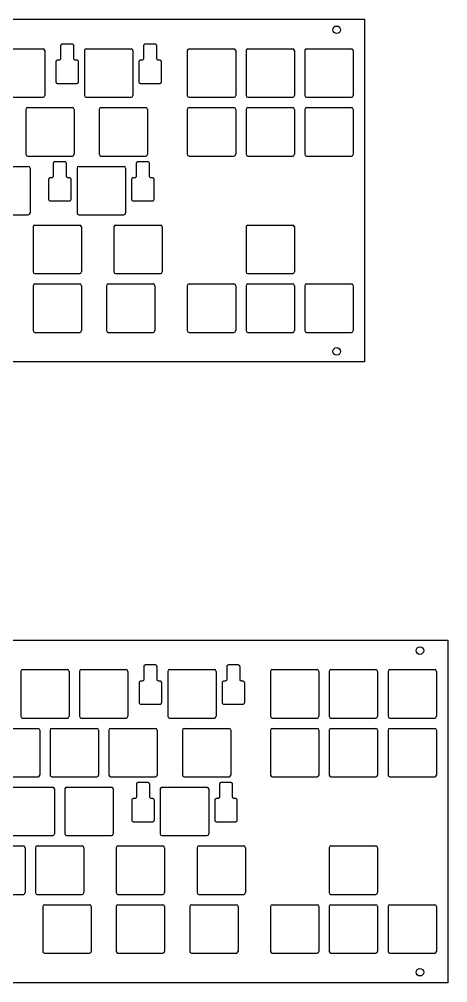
# Model space of a CAD drawing. Extents: x 54 to 889, y -223 to 315.
# Drawn here: x 295 to 418.9, y 36.2 to 314.8 of the extents above; entities that cross this region are included whole.
import ezdxf

# ---------------------------------------------------------------- set-up
doc = ezdxf.new("R2010")
doc.units = 0
doc.layers.get('0').update_dxf_attribs({"linetype": 'CONTINUOUS'})
doc.layers.add('BLACK', color=7, linetype='CONTINUOUS')

msp = doc.modelspace()

# ---------------------------------------------------------------- linework, layer by layer
for p, q in [((288.83, 306.24), (301.83, 306.24)), ((302.33, 305.74), (302.33, 292.74)), ((313.83, 305.74), (313.83, 292.74)), ((314.33, 306.24), (327.33, 306.24)), ((327.83, 305.74), (327.83, 292.74)), ((343.58, 305.74), (343.58, 292.74)), ((344.08, 306.24), (357.08, 306.24)), ((357.58, 305.74), (357.58, 292.74)), ((360.58, 305.74), (360.58, 292.74)), ((361.08, 306.24), (374.08, 306.24)), ((374.58, 305.74), (374.58, 292.74)), ((377.58, 305.74), (377.58, 292.74)), ((378.08, 306.24), (391.08, 306.24)), ((391.58, 305.74), (391.58, 292.74)), ((288.83, 292.24), (301.83, 292.24)), ((314.33, 292.24), (327.33, 292.24)), ((344.08, 292.24), (357.08, 292.24)), ((361.08, 292.24), (374.08, 292.24)), ((378.08, 292.24), (391.08, 292.24)), ((296.83, 288.74), (296.83, 275.74)), ((297.33, 289.24), (310.33, 289.24)), ((310.83, 288.74), (310.83, 275.74)), ((318.08, 288.74), (318.08, 275.74)), ((318.58, 289.24), (331.58, 289.24)), ((332.08, 288.74), (332.08, 275.74)), ((343.58, 288.74), (343.58, 275.74)), ((344.08, 289.24), (357.08, 289.24)), ((357.58, 288.74), (357.58, 275.74)), ((360.58, 288.74), (360.58, 275.74)), ((361.08, 289.24), (374.08, 289.24)), ((374.58, 288.74), (374.58, 275.74)), ((377.58, 288.74), (377.58, 275.74)), ((378.08, 289.24), (391.08, 289.24)), ((391.58, 288.74), (391.58, 275.74)), ((297.33, 275.24), (310.33, 275.24)), ((318.58, 275.24), (331.58, 275.24)), ((344.08, 275.24), (357.08, 275.24)), ((361.08, 275.24), (374.08, 275.24)), ((378.08, 275.24), (391.08, 275.24)), ((284.58, 272.24), (297.58, 272.24)), ((298.08, 271.74), (298.08, 258.74)), ((311.71, 271.74), (311.71, 258.74)), ((312.21, 272.24), (325.21, 272.24)), ((325.71, 271.74), (325.71, 258.74)), ((284.58, 258.24), (297.58, 258.24)), ((312.21, 258.24), (325.21, 258.24)), ((298.96, 254.74), (298.96, 241.74)), ((299.46, 255.24), (312.46, 255.24)), ((312.96, 254.74), (312.96, 241.74)), ((322.33, 254.74), (322.33, 241.74)), ((322.83, 255.24), (335.83, 255.24)), ((336.33, 254.74), (336.33, 241.74)), ((360.58, 254.74), (360.58, 241.74)), ((361.08, 255.24), (374.08, 255.24)), ((374.58, 254.74), (374.58, 241.74)), ((299.46, 241.24), (312.46, 241.24)), ((322.83, 241.24), (335.83, 241.24)), ((361.08, 241.24), (374.08, 241.24)), ((298.96, 237.74), (298.96, 224.74)), ((299.46, 238.24), (312.46, 238.24)), ((312.96, 237.74), (312.96, 224.74)), ((320.21, 237.74), (320.21, 224.74)), ((320.71, 238.24), (333.71, 238.24)), ((334.21, 237.74), (334.21, 224.74)), ((343.58, 237.74), (343.58, 224.74)), ((344.08, 238.24), (357.08, 238.24)), ((357.58, 237.74), (357.58, 224.74)), ((360.58, 237.74), (360.58, 224.74)), ((361.08, 238.24), (374.08, 238.24)), ((374.58, 237.74), (374.58, 224.74)), ((377.58, 237.74), (377.58, 224.74)), ((378.08, 238.24), (391.08, 238.24)), ((391.58, 237.74), (391.58, 224.74)), ((299.46, 224.24), (312.46, 224.24)), ((320.71, 224.24), (333.71, 224.24)), ((344.08, 224.24), (357.08, 224.24)), ((361.08, 224.24), (374.08, 224.24)), ((378.08, 224.24), (391.08, 224.24)), ((295.4, 126.2), (295.4, 113.2)), ((295.9, 126.7), (308.9, 126.7)), ((309.4, 126.2), (309.4, 113.2)), ((312.4, 126.2), (312.4, 113.2)), ((312.9, 126.7), (325.9, 126.7)), ((326.4, 126.2), (326.4, 113.2)), ((337.9, 126.2), (337.9, 113.2)), ((338.4, 126.7), (351.4, 126.7)), ((351.9, 126.2), (351.9, 113.2)), ((367.65, 126.2), (367.65, 113.2)), ((368.15, 126.7), (381.15, 126.7)), ((381.65, 126.2), (381.65, 113.2)), ((384.65, 126.2), (384.65, 113.2)), ((385.15, 126.7), (398.15, 126.7)), ((398.65, 126.2), (398.65, 113.2)), ((401.65, 126.2), (401.65, 113.2)), ((402.15, 126.7), (415.15, 126.7)), ((415.65, 126.2), (415.65, 113.2)), ((295.9, 112.7), (308.9, 112.7)), ((312.9, 112.7), (325.9, 112.7)), ((338.4, 112.7), (351.4, 112.7)), ((368.15, 112.7), (381.15, 112.7)), ((385.15, 112.7), (398.15, 112.7)), ((402.15, 112.7), (415.15, 112.7)), ((287.4, 109.7), (300.4, 109.7)), ((300.9, 109.2), (300.9, 96.2)), ((303.9, 109.2), (303.9, 96.2)), ((304.4, 109.7), (317.4, 109.7)), ((317.9, 109.2), (317.9, 96.2)), ((320.9, 109.2), (320.9, 96.2)), ((321.4, 109.7), (334.4, 109.7)), ((334.9, 109.2), (334.9, 96.2)), ((342.15, 109.2), (342.15, 96.2)), ((342.65, 109.7), (355.65, 109.7)), ((356.15, 109.2), (356.15, 96.2)), ((367.65, 109.2), (367.65, 96.2)), ((368.15, 109.7), (381.15, 109.7)), ((381.65, 109.2), (381.65, 96.2)), ((384.65, 109.2), (384.65, 96.2)), ((385.15, 109.7), (398.15, 109.7)), ((398.65, 109.2), (398.65, 96.2)), ((401.65, 109.2), (401.65, 96.2)), ((402.15, 109.7), (415.15, 109.7)), ((415.65, 109.2), (415.65, 96.2)), ((287.4, 95.7), (300.4, 95.7)), ((304.4, 95.7), (317.4, 95.7)), ((321.4, 95.7), (334.4, 95.7)), ((342.65, 95.7), (355.65, 95.7)), ((368.15, 95.7), (381.15, 95.7)), ((385.15, 95.7), (398.15, 95.7)), ((402.15, 95.7), (415.15, 95.7)), ((291.65, 92.7), (304.65, 92.7)), ((305.15, 92.2), (305.15, 79.2)), ((308.15, 92.2), (308.15, 79.2)), ((308.65, 92.7), (321.65, 92.7)), ((322.15, 92.2), (322.15, 79.2)), ((335.77, 92.2), (335.77, 79.2)), ((336.27, 92.7), (349.27, 92.7)), ((349.77, 92.2), (349.77, 79.2)), ((291.65, 78.7), (304.65, 78.7)), ((308.65, 78.7), (321.65, 78.7)), ((336.27, 78.7), (349.27, 78.7)), ((283.15, 75.7), (296.15, 75.7)), ((300.15, 75.7), (313.15, 75.7)), ((323.52, 75.7), (336.52, 75.7)), ((346.9, 75.7), (359.9, 75.7)), ((385.15, 75.7), (398.15, 75.7)), ((296.65, 75.2), (296.65, 62.2)), ((299.65, 75.2), (299.65, 62.2)), ((313.65, 75.2), (313.65, 62.2)), ((323.02, 75.2), (323.02, 62.2)), ((337.02, 75.2), (337.02, 62.2)), ((346.4, 75.2), (346.4, 62.2)), ((360.4, 75.2), (360.4, 62.2)), ((384.65, 75.2), (384.65, 62.2)), ((398.65, 75.2), (398.65, 62.2)), ((283.15, 61.7), (296.15, 61.7)), ((300.15, 61.7), (313.15, 61.7)), ((323.52, 61.7), (336.52, 61.7)), ((346.9, 61.7), (359.9, 61.7)), ((385.15, 61.7), (398.15, 61.7)), ((302.27, 58.7), (315.27, 58.7)), ((323.52, 58.7), (336.52, 58.7)), ((344.77, 58.7), (357.77, 58.7)), ((368.15, 58.7), (381.15, 58.7)), ((385.15, 58.7), (398.15, 58.7)), ((402.15, 58.7), (415.15, 58.7)), ((301.77, 58.2), (301.77, 45.2)), ((315.77, 58.2), (315.77, 45.2)), ((323.02, 58.2), (323.02, 45.2)), ((337.02, 58.2), (337.02, 45.2)), ((344.27, 58.2), (344.27, 45.2)), ((358.27, 58.2), (358.27, 45.2)), ((367.65, 58.2), (367.65, 45.2)), ((381.65, 58.2), (381.65, 45.2)), ((384.65, 58.2), (384.65, 45.2)), ((398.65, 58.2), (398.65, 45.2)), ((401.65, 58.2), (401.65, 45.2)), ((415.65, 58.2), (415.65, 45.2)), ((302.27, 44.7), (315.27, 44.7)), ((323.52, 44.7), (336.52, 44.7)), ((344.77, 44.7), (357.77, 44.7)), ((368.15, 44.7), (381.15, 44.7)), ((385.15, 44.7), (398.15, 44.7)), ((402.15, 44.7), (415.15, 44.7))]:
    msp.add_line(p, q)
at = {"linetype": 'Continuous'}
msp.add_lwpolyline([(81.75, 314.79), (394.86, 314.79), (394.86, 215.69), (81.75, 215.69)], close=True, dxfattribs=at)
for centre in [(386.81, 311.74), (386.81, 218.74), (410.88, 132.2), (410.88, 39.2)]:
    msp.add_circle(centre, 1.1, dxfattribs=at)
for centre, start, end in [((301.83, 305.74), 0, 90), ((314.33, 305.74), 90, 180), ((327.33, 305.74), 0, 90), ((344.08, 305.74), 90, 180), ((357.08, 305.74), 0, 90), ((361.08, 305.74), 90, 180), ((374.08, 305.74), 0, 90), ((378.08, 305.74), 90, 180), ((391.08, 305.74), 0, 90), ((301.83, 292.74), 270, 0), ((314.33, 292.74), 180, 270), ((327.33, 292.74), 270, 0), ((344.08, 292.74), 180, 270), ((357.08, 292.74), 270, 0), ((361.08, 292.74), 180, 270), ((374.08, 292.74), 270, 0), ((378.08, 292.74), 180, 270), ((391.08, 292.74), 270, 0), ((297.33, 288.74), 90, 180), ((310.33, 288.74), 0, 90), ((318.58, 288.74), 90, 180), ((331.58, 288.74), 0, 90), ((344.08, 288.74), 90, 180), ((357.08, 288.74), 0, 90), ((361.08, 288.74), 90, 180), ((374.08, 288.74), 0, 90), ((378.08, 288.74), 90, 180), ((391.08, 288.74), 0, 90), ((297.33, 275.74), 180, 270), ((310.33, 275.74), 270, 0), ((318.58, 275.74), 180, 270), ((331.58, 275.74), 270, 0), ((344.08, 275.74), 180, 270), ((357.08, 275.74), 270, 0), ((361.08, 275.74), 180, 270), ((374.08, 275.74), 270, 0), ((378.08, 275.74), 180, 270), ((391.08, 275.74), 270, 0), ((297.58, 271.74), 0, 90), ((312.21, 271.74), 90, 180), ((325.21, 271.74), 0, 90), ((297.58, 258.74), 270, 0), ((312.21, 258.74), 180, 270), ((325.21, 258.74), 270, 0), ((299.46, 254.74), 90, 180), ((312.46, 254.74), 0, 90), ((322.83, 254.74), 90, 180), ((335.83, 254.74), 0, 90), ((361.08, 254.74), 90, 180), ((374.08, 254.74), 0, 90), ((299.46, 241.74), 180, 270), ((312.46, 241.74), 270, 0), ((322.83, 241.74), 180, 270), ((335.83, 241.74), 270, 0), ((361.08, 241.74), 180, 270), ((374.08, 241.74), 270, 0), ((299.46, 237.74), 90, 180), ((312.46, 237.74), 0, 90), ((320.71, 237.74), 90, 180), ((333.71, 237.74), 0, 90), ((344.08, 237.74), 90, 180), ((357.08, 237.74), 0, 90), ((361.08, 237.74), 90, 180), ((374.08, 237.74), 0, 90), ((378.08, 237.74), 90, 180), ((391.08, 237.74), 0, 90), ((299.46, 224.74), 180, 270), ((312.46, 224.74), 270, 0), ((320.71, 224.74), 180, 270), ((333.71, 224.74), 270, 0), ((344.08, 224.74), 180, 270), ((357.08, 224.74), 270, 0), ((361.08, 224.74), 180, 270), ((374.08, 224.74), 270, 0), ((378.08, 224.74), 180, 270), ((391.08, 224.74), 270, 0), ((295.9, 126.2), 90, 180), ((308.9, 126.2), 0, 90), ((312.9, 126.2), 90, 180), ((325.9, 126.2), 0, 90), ((338.4, 126.2), 90, 180), ((351.4, 126.2), 0, 90), ((368.15, 126.2), 90, 180), ((381.15, 126.2), 0, 90), ((385.15, 126.2), 90, 180), ((398.15, 126.2), 0, 90), ((402.15, 126.2), 90, 180), ((415.15, 126.2), 0, 90), ((295.9, 113.2), 180, 270), ((308.9, 113.2), 270, 0), ((312.9, 113.2), 180, 270), ((325.9, 113.2), 270, 0), ((338.4, 113.2), 180, 270), ((351.4, 113.2), 270, 0), ((368.15, 113.2), 180, 270), ((381.15, 113.2), 270, 0), ((385.15, 113.2), 180, 270), ((398.15, 113.2), 270, 0), ((402.15, 113.2), 180, 270), ((415.15, 113.2), 270, 0), ((300.4, 109.2), 0, 90), ((304.4, 109.2), 90, 180), ((317.4, 109.2), 0, 90), ((321.4, 109.2), 90, 180), ((334.4, 109.2), 0, 90), ((342.65, 109.2), 90, 180), ((355.65, 109.2), 0, 90), ((368.15, 109.2), 90, 180), ((381.15, 109.2), 0, 90), ((385.15, 109.2), 90, 180), ((398.15, 109.2), 0, 90), ((402.15, 109.2), 90, 180), ((415.15, 109.2), 0, 90), ((300.4, 96.2), 270, 0), ((304.4, 96.2), 180, 270), ((317.4, 96.2), 270, 0), ((321.4, 96.2), 180, 270), ((334.4, 96.2), 270, 0), ((342.65, 96.2), 180, 270), ((355.65, 96.2), 270, 0), ((368.15, 96.2), 180, 270), ((381.15, 96.2), 270, 0), ((385.15, 96.2), 180, 270), ((398.15, 96.2), 270, 0), ((402.15, 96.2), 180, 270), ((415.15, 96.2), 270, 0), ((304.65, 92.2), 0, 90), ((308.65, 92.2), 90, 180), ((321.65, 92.2), 0, 90), ((336.27, 92.2), 90, 180), ((349.27, 92.2), 0, 90), ((304.65, 79.2), 270, 0), ((308.65, 79.2), 180, 270), ((321.65, 79.2), 270, 0), ((336.27, 79.2), 180, 270), ((349.27, 79.2), 270, 0), ((296.15, 75.2), 0, 90), ((300.15, 75.2), 90, 180), ((313.15, 75.2), 0, 90), ((323.52, 75.2), 90, 180), ((336.52, 75.2), 0, 90), ((346.9, 75.2), 90, 180), ((359.9, 75.2), 0, 90), ((385.15, 75.2), 90, 180), ((398.15, 75.2), 0, 90), ((296.15, 62.2), 270, 0), ((300.15, 62.2), 180, 270), ((313.15, 62.2), 270, 0), ((323.52, 62.2), 180, 270), ((336.52, 62.2), 270, 0), ((346.9, 62.2), 180, 270), ((359.9, 62.2), 270, 0), ((385.15, 62.2), 180, 270), ((398.15, 62.2), 270, 0), ((302.27, 58.2), 90, 180), ((315.27, 58.2), 0, 90), ((323.52, 58.2), 90, 180), ((336.52, 58.2), 0, 90), ((344.77, 58.2), 90, 180), ((357.77, 58.2), 0, 90), ((368.15, 58.2), 90, 180), ((381.15, 58.2), 0, 90), ((385.15, 58.2), 90, 180), ((398.15, 58.2), 0, 90), ((402.15, 58.2), 90, 180), ((415.15, 58.2), 0, 90), ((302.27, 45.2), 180, 270), ((315.27, 45.2), 270, 0), ((323.52, 45.2), 180, 270), ((336.52, 45.2), 270, 0), ((344.77, 45.2), 180, 270), ((357.77, 45.2), 270, 0), ((368.15, 45.2), 180, 270), ((381.15, 45.2), 270, 0), ((385.15, 45.2), 180, 270), ((398.15, 45.2), 270, 0), ((402.15, 45.2), 180, 270), ((415.15, 45.2), 270, 0)]:
    msp.add_arc(centre, 0.5, start, end)
at = {"layer": 'BLACK', "linetype": 'Continuous'}
for p, q in [((307.01, 307.17), (307.02, 307.28)), ((307.01, 303.52), (307.01, 307.17)), ((307.02, 307.28), (307.06, 307.39)), ((307.06, 307.39), (307.12, 307.49)), ((307.12, 307.49), (307.21, 307.58)), ((307.21, 307.58), (307.31, 307.64)), ((307.31, 307.64), (307.42, 307.68)), ((307.42, 307.68), (307.53, 307.69)), ((307.53, 307.69), (307.54, 307.69)), ((307.54, 307.69), (310.13, 307.69)), ((310.13, 307.69), (310.25, 307.68)), ((310.25, 307.68), (310.36, 307.64)), ((310.36, 307.64), (310.46, 307.58)), ((310.46, 307.58), (310.54, 307.49)), ((310.54, 307.49), (310.61, 307.39)), ((310.61, 307.39), (310.64, 307.28)), ((310.64, 307.28), (310.66, 307.17)), ((310.66, 307.17), (310.66, 307.16)), ((310.66, 307.16), (310.66, 303.52)), ((310.66, 307.16), (310.66, 303.52)), ((331.01, 307.17), (331.02, 307.28)), ((331.01, 303.52), (331.01, 307.17)), ((331.02, 307.28), (331.06, 307.39)), ((331.06, 307.39), (331.12, 307.49)), ((331.12, 307.49), (331.21, 307.58)), ((331.21, 307.58), (331.31, 307.64)), ((331.31, 307.64), (331.42, 307.68)), ((331.42, 307.68), (331.53, 307.69)), ((331.53, 307.69), (331.54, 307.69)), ((331.54, 307.69), (334.13, 307.69)), ((334.13, 307.69), (334.25, 307.68)), ((334.25, 307.68), (334.36, 307.64)), ((334.36, 307.64), (334.46, 307.58)), ((334.46, 307.58), (334.54, 307.49)), ((334.54, 307.49), (334.61, 307.39)), ((334.61, 307.39), (334.64, 307.28)), ((334.64, 307.28), (334.66, 307.17)), ((334.66, 307.17), (334.66, 307.16)), ((334.66, 307.16), (334.66, 303.52)), ((305.66, 302.52), (305.67, 302.63)), ((305.66, 296.67), (305.66, 302.52)), ((305.67, 302.63), (305.71, 302.74)), ((305.71, 302.74), (305.77, 302.84)), ((305.77, 302.84), (305.86, 302.93)), ((305.86, 302.93), (305.96, 302.99)), ((305.96, 302.99), (306.07, 303.03)), ((306.07, 303.03), (306.18, 303.04)), ((306.18, 303.04), (306.19, 303.04)), ((306.19, 303.04), (306.53, 303.04)), ((306.53, 303.04), (306.6, 303.04)), ((306.6, 303.04), (306.72, 303.07)), ((306.72, 303.07), (306.82, 303.14)), ((306.82, 303.14), (306.91, 303.22)), ((306.91, 303.22), (306.98, 303.33)), ((306.98, 303.33), (307.01, 303.45)), ((307.01, 303.45), (307.01, 303.52)), ((307.01, 303.52), (307.01, 303.52)), ((310.66, 303.52), (310.66, 303.45)), ((310.66, 303.45), (310.69, 303.33)), ((310.69, 303.33), (310.75, 303.22)), ((310.75, 303.22), (310.84, 303.14)), ((310.84, 303.14), (310.95, 303.07)), ((310.95, 303.07), (311.07, 303.04)), ((311.07, 303.04), (311.13, 303.04)), ((311.13, 303.04), (311.14, 303.04)), ((311.14, 303.04), (311.48, 303.04)), ((311.48, 303.04), (311.6, 303.03)), ((311.6, 303.03), (311.71, 302.99)), ((311.71, 302.99), (311.81, 302.93)), ((311.81, 302.93), (311.89, 302.84)), ((311.89, 302.84), (311.96, 302.74)), ((311.96, 302.74), (311.99, 302.63)), ((311.99, 302.63), (312.01, 302.52)), ((312.01, 302.52), (312.01, 302.51)), ((312.01, 302.51), (312.01, 296.67)), ((329.66, 302.52), (329.67, 302.63)), ((329.66, 296.67), (329.66, 302.52)), ((329.67, 302.63), (329.71, 302.74)), ((329.71, 302.74), (329.77, 302.84)), ((329.77, 302.84), (329.86, 302.93)), ((329.86, 302.93), (329.96, 302.99)), ((329.96, 302.99), (330.07, 303.03)), ((330.07, 303.03), (330.18, 303.04)), ((330.18, 303.04), (330.19, 303.04)), ((330.19, 303.04), (330.53, 303.04)), ((330.53, 303.04), (330.6, 303.04)), ((330.6, 303.04), (330.72, 303.07)), ((330.72, 303.07), (330.82, 303.14)), ((330.82, 303.14), (330.91, 303.22)), ((330.91, 303.22), (330.98, 303.33)), ((330.98, 303.33), (331.01, 303.45)), ((331.01, 303.45), (331.01, 303.52)), ((331.01, 303.52), (331.01, 303.52)), ((334.66, 303.52), (334.66, 303.45)), ((334.66, 303.45), (334.69, 303.33)), ((334.69, 303.33), (334.75, 303.22)), ((334.75, 303.22), (334.84, 303.14)), ((334.84, 303.14), (334.95, 303.07)), ((334.95, 303.07), (335.07, 303.04)), ((335.07, 303.04), (335.13, 303.04)), ((335.13, 303.04), (335.14, 303.04)), ((335.14, 303.04), (335.48, 303.04)), ((335.48, 303.04), (335.6, 303.03)), ((335.6, 303.03), (335.71, 302.99)), ((335.71, 302.99), (335.81, 302.93)), ((335.81, 302.93), (335.89, 302.84)), ((335.89, 302.84), (335.96, 302.74)), ((335.96, 302.74), (335.99, 302.63)), ((335.99, 302.63), (336.01, 302.52)), ((336.01, 302.52), (336.01, 302.51)), ((336.01, 302.51), (336.01, 296.67)), ((305.67, 296.55), (305.66, 296.67)), ((305.66, 296.67), (305.66, 296.67)), ((305.71, 296.44), (305.67, 296.55)), ((305.77, 296.34), (305.71, 296.44)), ((305.86, 296.26), (305.77, 296.34)), ((305.96, 296.19), (305.86, 296.26)), ((306.07, 296.15), (305.96, 296.19)), ((306.18, 296.14), (306.07, 296.15)), ((311.48, 296.14), (306.18, 296.14)), ((311.6, 296.15), (311.48, 296.14)), ((311.48, 296.14), (311.48, 296.14)), ((311.71, 296.19), (311.6, 296.15)), ((311.81, 296.26), (311.71, 296.19)), ((311.89, 296.34), (311.81, 296.26)), ((311.96, 296.44), (311.89, 296.34)), ((311.99, 296.55), (311.96, 296.44)), ((312.01, 296.67), (311.99, 296.55)), ((329.67, 296.55), (329.66, 296.67)), ((329.66, 296.67), (329.66, 296.67)), ((329.71, 296.44), (329.67, 296.55)), ((329.77, 296.34), (329.71, 296.44)), ((329.86, 296.26), (329.77, 296.34)), ((329.96, 296.19), (329.86, 296.26)), ((330.07, 296.15), (329.96, 296.19)), ((330.18, 296.14), (330.07, 296.15)), ((335.48, 296.14), (330.18, 296.14)), ((335.6, 296.15), (335.48, 296.14)), ((335.48, 296.14), (335.48, 296.14)), ((335.71, 296.19), (335.6, 296.15)), ((335.81, 296.26), (335.71, 296.19)), ((335.89, 296.34), (335.81, 296.26)), ((335.96, 296.44), (335.89, 296.34)), ((335.99, 296.55), (335.96, 296.44)), ((336.01, 296.67), (335.99, 296.55)), ((304.88, 273.17), (304.9, 273.28)), ((304.88, 269.52), (304.88, 273.17)), ((304.9, 273.28), (304.94, 273.39)), ((304.94, 273.39), (305, 273.49)), ((305, 273.49), (305.08, 273.58)), ((305.08, 273.58), (305.18, 273.64)), ((305.18, 273.64), (305.29, 273.68)), ((305.29, 273.68), (305.41, 273.69)), ((305.41, 273.69), (305.41, 273.69)), ((305.41, 273.69), (308.01, 273.69)), ((308.01, 273.69), (308.12, 273.68)), ((308.12, 273.68), (308.24, 273.64)), ((308.24, 273.64), (308.34, 273.58)), ((308.34, 273.58), (308.42, 273.49)), ((308.42, 273.49), (308.48, 273.39)), ((308.48, 273.39), (308.52, 273.28)), ((308.52, 273.28), (308.53, 273.17)), ((308.53, 273.17), (308.53, 273.16)), ((328.88, 273.17), (328.9, 273.28)), ((328.88, 269.52), (328.88, 273.17)), ((328.9, 273.28), (328.94, 273.39)), ((328.94, 273.39), (329, 273.49)), ((329, 273.49), (329.08, 273.58)), ((329.08, 273.58), (329.18, 273.64)), ((329.18, 273.64), (329.29, 273.68)), ((329.29, 273.68), (329.41, 273.69)), ((329.41, 273.69), (329.41, 273.69)), ((329.41, 273.69), (332.01, 273.69)), ((332.01, 273.69), (332.12, 273.68)), ((332.12, 273.68), (332.24, 273.64)), ((332.24, 273.64), (332.34, 273.58)), ((332.34, 273.58), (332.42, 273.49)), ((332.42, 273.49), (332.48, 273.39)), ((332.48, 273.39), (332.52, 273.28)), ((332.52, 273.28), (332.53, 273.17)), ((332.53, 273.17), (332.53, 273.16)), ((303.53, 268.52), (303.55, 268.63)), ((303.53, 262.67), (303.53, 268.52)), ((303.55, 268.63), (303.59, 268.74)), ((303.59, 268.74), (303.65, 268.84)), ((303.65, 268.84), (303.73, 268.93)), ((303.73, 268.93), (303.83, 268.99)), ((303.83, 268.99), (303.94, 269.03)), ((303.94, 269.03), (304.06, 269.04)), ((304.06, 269.04), (304.06, 269.04)), ((304.06, 269.04), (304.41, 269.04)), ((304.41, 269.04), (304.47, 269.04)), ((304.47, 269.04), (304.59, 269.07)), ((304.59, 269.07), (304.7, 269.14)), ((304.7, 269.14), (304.79, 269.22)), ((304.79, 269.22), (304.85, 269.33)), ((304.85, 269.33), (304.88, 269.45)), ((304.88, 269.45), (304.88, 269.52)), ((304.88, 269.52), (304.88, 269.52)), ((308.53, 269.52), (308.53, 269.45)), ((308.53, 269.45), (308.57, 269.33)), ((308.57, 269.33), (308.63, 269.22)), ((308.63, 269.22), (308.72, 269.14)), ((308.72, 269.14), (308.82, 269.07)), ((308.82, 269.07), (308.95, 269.04)), ((308.95, 269.04), (309.01, 269.04)), ((309.01, 269.04), (309.01, 269.04)), ((309.01, 269.04), (309.36, 269.04)), ((309.36, 269.04), (309.47, 269.03)), ((309.47, 269.03), (309.59, 268.99)), ((309.59, 268.99), (309.69, 268.93)), ((309.69, 268.93), (309.77, 268.84)), ((309.77, 268.84), (309.83, 268.74)), ((309.83, 268.74), (309.87, 268.63)), ((309.87, 268.63), (309.88, 268.52)), ((309.88, 268.52), (309.88, 268.51)), ((309.88, 268.51), (309.88, 262.67)), ((327.53, 268.52), (327.55, 268.63)), ((327.53, 262.67), (327.53, 268.52)), ((327.55, 268.63), (327.59, 268.74)), ((327.59, 268.74), (327.65, 268.84)), ((327.65, 268.84), (327.73, 268.93)), ((327.73, 268.93), (327.83, 268.99)), ((327.83, 268.99), (327.94, 269.03)), ((327.94, 269.03), (328.06, 269.04)), ((328.06, 269.04), (328.06, 269.04)), ((328.06, 269.04), (328.41, 269.04)), ((328.41, 269.04), (328.47, 269.04)), ((328.47, 269.04), (328.59, 269.07)), ((328.59, 269.07), (328.7, 269.14)), ((328.7, 269.14), (328.79, 269.22)), ((328.79, 269.22), (328.85, 269.33)), ((328.85, 269.33), (328.88, 269.45)), ((328.88, 269.45), (328.88, 269.52)), ((328.88, 269.52), (328.88, 269.52)), ((332.53, 269.52), (332.53, 269.45)), ((332.53, 269.45), (332.57, 269.33)), ((332.57, 269.33), (332.63, 269.22)), ((332.63, 269.22), (332.72, 269.14)), ((332.72, 269.14), (332.82, 269.07)), ((332.82, 269.07), (332.95, 269.04)), ((332.95, 269.04), (333.01, 269.04)), ((333.01, 269.04), (333.01, 269.04)), ((333.01, 269.04), (333.36, 269.04)), ((333.36, 269.04), (333.47, 269.03)), ((333.47, 269.03), (333.59, 268.99)), ((333.59, 268.99), (333.69, 268.93)), ((333.69, 268.93), (333.77, 268.84)), ((333.77, 268.84), (333.83, 268.74)), ((333.83, 268.74), (333.87, 268.63)), ((333.87, 268.63), (333.88, 268.52)), ((333.88, 268.52), (333.88, 268.51)), ((333.88, 268.51), (333.88, 262.67)), ((303.55, 262.55), (303.53, 262.67)), ((303.53, 262.67), (303.53, 262.67)), ((303.59, 262.44), (303.55, 262.55)), ((303.65, 262.34), (303.59, 262.44)), ((303.73, 262.26), (303.65, 262.34)), ((303.83, 262.19), (303.73, 262.26)), ((303.94, 262.15), (303.83, 262.19)), ((304.06, 262.14), (303.94, 262.15)), ((309.35, 262.14), (304.06, 262.14)), ((309.36, 262.14), (309.35, 262.14)), ((309.47, 262.15), (309.36, 262.14)), ((309.59, 262.19), (309.47, 262.15)), ((309.69, 262.26), (309.59, 262.19)), ((309.77, 262.34), (309.69, 262.26)), ((309.83, 262.44), (309.77, 262.34)), ((309.87, 262.55), (309.83, 262.44)), ((309.88, 262.67), (309.87, 262.55)), ((327.55, 262.55), (327.53, 262.67)), ((327.53, 262.67), (327.53, 262.67)), ((327.59, 262.44), (327.55, 262.55)), ((327.65, 262.34), (327.59, 262.44)), ((327.73, 262.26), (327.65, 262.34)), ((327.83, 262.19), (327.73, 262.26)), ((327.94, 262.15), (327.83, 262.19)), ((328.06, 262.14), (327.94, 262.15)), ((333.35, 262.14), (328.06, 262.14)), ((333.36, 262.14), (333.35, 262.14)), ((333.47, 262.15), (333.36, 262.14)), ((333.59, 262.19), (333.47, 262.15)), ((333.69, 262.26), (333.59, 262.19)), ((333.77, 262.34), (333.69, 262.26)), ((333.83, 262.44), (333.77, 262.34)), ((333.87, 262.55), (333.83, 262.44)), ((333.88, 262.67), (333.87, 262.55)), ((53.83, 135.25), (418.92, 135.25)), ((418.92, 135.25), (418.93, 36.15)), ((331.08, 127.63), (331.09, 127.74)), ((331.08, 123.98), (331.08, 127.63)), ((331.09, 127.74), (331.13, 127.85)), ((331.13, 127.85), (331.19, 127.95)), ((331.19, 127.95), (331.27, 128.04)), ((331.27, 128.04), (331.37, 128.1)), ((331.37, 128.1), (331.49, 128.14)), ((331.49, 128.14), (331.6, 128.15)), ((331.6, 128.15), (331.61, 128.15)), ((331.61, 128.15), (334.2, 128.15)), ((334.2, 128.15), (334.32, 128.14)), ((334.32, 128.14), (334.43, 128.1)), ((334.43, 128.1), (334.53, 128.04)), ((334.53, 128.04), (334.61, 127.95)), ((334.61, 127.95), (334.68, 127.85)), ((334.68, 127.85), (334.71, 127.74)), ((334.71, 127.74), (334.73, 127.63)), ((334.73, 127.63), (334.73, 127.62)), ((334.73, 127.62), (334.73, 123.98)), ((334.73, 127.62), (334.73, 123.98)), ((355.08, 127.63), (355.09, 127.74)), ((355.08, 123.98), (355.08, 127.63)), ((355.09, 127.74), (355.13, 127.85)), ((355.13, 127.85), (355.19, 127.95)), ((355.19, 127.95), (355.27, 128.04)), ((355.27, 128.04), (355.37, 128.1)), ((355.37, 128.1), (355.49, 128.14)), ((355.49, 128.14), (355.6, 128.15)), ((355.6, 128.15), (355.61, 128.15)), ((355.61, 128.15), (358.2, 128.15)), ((358.2, 128.15), (358.32, 128.14)), ((358.32, 128.14), (358.43, 128.1)), ((358.43, 128.1), (358.53, 128.04)), ((358.53, 128.04), (358.61, 127.95)), ((358.61, 127.95), (358.68, 127.85)), ((358.68, 127.85), (358.71, 127.74)), ((358.71, 127.74), (358.73, 127.63)), ((358.73, 127.63), (358.73, 127.62)), ((358.73, 127.62), (358.73, 123.98)), ((329.73, 122.98), (329.74, 123.09)), ((329.73, 117.13), (329.73, 122.98)), ((329.74, 123.09), (329.78, 123.2)), ((329.78, 123.2), (329.84, 123.3)), ((329.84, 123.3), (329.92, 123.39)), ((329.92, 123.39), (330.02, 123.45)), ((330.02, 123.45), (330.14, 123.49)), ((330.14, 123.49), (330.25, 123.5)), ((330.25, 123.5), (330.26, 123.5)), ((330.26, 123.5), (330.6, 123.5)), ((330.6, 123.5), (330.66, 123.5)), ((330.66, 123.5), (330.79, 123.53)), ((330.79, 123.53), (330.89, 123.6)), ((330.89, 123.6), (330.98, 123.68)), ((330.98, 123.68), (331.04, 123.79)), ((331.04, 123.79), (331.08, 123.91)), ((331.08, 123.91), (331.08, 123.98)), ((331.08, 123.98), (331.08, 123.98)), ((334.73, 123.98), (334.73, 123.91)), ((334.73, 123.91), (334.76, 123.79)), ((334.76, 123.79), (334.82, 123.68)), ((334.82, 123.68), (334.91, 123.6)), ((334.91, 123.6), (335.02, 123.53)), ((335.02, 123.53), (335.14, 123.5)), ((335.14, 123.5), (335.2, 123.5)), ((335.2, 123.5), (335.21, 123.5)), ((335.21, 123.5), (335.55, 123.5)), ((335.55, 123.5), (335.67, 123.49)), ((335.67, 123.49), (335.78, 123.45)), ((335.78, 123.45), (335.88, 123.39)), ((335.88, 123.39), (335.96, 123.3)), ((335.96, 123.3), (336.03, 123.2)), ((336.03, 123.2), (336.06, 123.09)), ((336.06, 123.09), (336.08, 122.98)), ((336.08, 122.98), (336.08, 122.97)), ((336.08, 122.97), (336.08, 117.13)), ((353.73, 122.98), (353.74, 123.09)), ((353.73, 117.13), (353.73, 122.98)), ((353.74, 123.09), (353.78, 123.2)), ((353.78, 123.2), (353.84, 123.3)), ((353.84, 123.3), (353.92, 123.39)), ((353.92, 123.39), (354.02, 123.45)), ((354.02, 123.45), (354.14, 123.49)), ((354.14, 123.49), (354.25, 123.5)), ((354.25, 123.5), (354.26, 123.5)), ((354.26, 123.5), (354.6, 123.5)), ((354.6, 123.5), (354.66, 123.5)), ((354.66, 123.5), (354.79, 123.53)), ((354.79, 123.53), (354.89, 123.6)), ((354.89, 123.6), (354.98, 123.68)), ((354.98, 123.68), (355.04, 123.79)), ((355.04, 123.79), (355.08, 123.91)), ((355.08, 123.91), (355.08, 123.98)), ((355.08, 123.98), (355.08, 123.98)), ((358.73, 123.98), (358.73, 123.91)), ((358.73, 123.91), (358.76, 123.79)), ((358.76, 123.79), (358.82, 123.68)), ((358.82, 123.68), (358.91, 123.6)), ((358.91, 123.6), (359.02, 123.53)), ((359.02, 123.53), (359.14, 123.5)), ((359.14, 123.5), (359.2, 123.5)), ((359.2, 123.5), (359.21, 123.5)), ((359.21, 123.5), (359.55, 123.5)), ((359.55, 123.5), (359.67, 123.49)), ((359.67, 123.49), (359.78, 123.45)), ((359.78, 123.45), (359.88, 123.39)), ((359.88, 123.39), (359.96, 123.3)), ((359.96, 123.3), (360.03, 123.2)), ((360.03, 123.2), (360.06, 123.09)), ((360.06, 123.09), (360.08, 122.98)), ((360.08, 122.98), (360.08, 122.97)), ((360.08, 122.97), (360.08, 117.13)), ((329.74, 117.01), (329.73, 117.13)), ((329.73, 117.13), (329.73, 117.13)), ((336.08, 117.13), (336.06, 117.01)), ((353.74, 117.01), (353.73, 117.13)), ((353.73, 117.13), (353.73, 117.13)), ((360.08, 117.13), (360.06, 117.01)), ((329.78, 116.9), (329.74, 117.01)), ((329.84, 116.8), (329.78, 116.9)), ((329.92, 116.72), (329.84, 116.8)), ((330.02, 116.65), (329.92, 116.72)), ((330.14, 116.61), (330.02, 116.65)), ((330.25, 116.6), (330.14, 116.61)), ((335.55, 116.6), (330.25, 116.6)), ((335.67, 116.61), (335.55, 116.6)), ((335.55, 116.6), (335.55, 116.6)), ((335.78, 116.65), (335.67, 116.61)), ((335.88, 116.72), (335.78, 116.65)), ((335.96, 116.8), (335.88, 116.72)), ((336.03, 116.9), (335.96, 116.8)), ((336.06, 117.01), (336.03, 116.9)), ((353.78, 116.9), (353.74, 117.01)), ((353.84, 116.8), (353.78, 116.9)), ((353.92, 116.72), (353.84, 116.8)), ((354.02, 116.65), (353.92, 116.72)), ((354.14, 116.61), (354.02, 116.65)), ((354.25, 116.6), (354.14, 116.61)), ((359.55, 116.6), (354.25, 116.6)), ((359.67, 116.61), (359.55, 116.6)), ((359.55, 116.6), (359.55, 116.6)), ((359.78, 116.65), (359.67, 116.61)), ((359.88, 116.72), (359.78, 116.65)), ((359.96, 116.8), (359.88, 116.72)), ((360.03, 116.9), (359.96, 116.8)), ((360.06, 117.01), (360.03, 116.9)), ((328.95, 93.63), (328.97, 93.74)), ((328.95, 89.98), (328.95, 93.63)), ((328.97, 93.74), (329, 93.85)), ((329, 93.85), (329.07, 93.95)), ((329.07, 93.95), (329.15, 94.04)), ((329.15, 94.04), (329.25, 94.1)), ((329.25, 94.1), (329.36, 94.14)), ((329.36, 94.14), (329.48, 94.15)), ((329.48, 94.15), (329.48, 94.15)), ((329.48, 94.15), (332.08, 94.15)), ((332.08, 94.15), (332.19, 94.14)), ((332.19, 94.14), (332.3, 94.1)), ((332.3, 94.1), (332.4, 94.04)), ((332.4, 94.04), (332.49, 93.95)), ((332.49, 93.95), (332.55, 93.85)), ((332.55, 93.85), (332.59, 93.74)), ((332.59, 93.74), (332.6, 93.63)), ((332.6, 93.63), (332.6, 93.62)), ((352.95, 93.63), (352.97, 93.74)), ((352.95, 89.98), (352.95, 93.63)), ((352.97, 93.74), (353, 93.85)), ((353, 93.85), (353.07, 93.95)), ((353.07, 93.95), (353.15, 94.04)), ((353.15, 94.04), (353.25, 94.1)), ((353.25, 94.1), (353.36, 94.14)), ((353.36, 94.14), (353.48, 94.15)), ((353.48, 94.15), (353.48, 94.15)), ((353.48, 94.15), (356.08, 94.15)), ((356.08, 94.15), (356.19, 94.14)), ((356.19, 94.14), (356.3, 94.1)), ((356.3, 94.1), (356.4, 94.04)), ((356.4, 94.04), (356.49, 93.95)), ((356.49, 93.95), (356.55, 93.85)), ((356.55, 93.85), (356.59, 93.74)), ((356.59, 93.74), (356.6, 93.63)), ((356.6, 93.63), (356.6, 93.62)), ((327.62, 89.09), (327.65, 89.2)), ((327.65, 89.2), (327.72, 89.3)), ((327.72, 89.3), (327.8, 89.39)), ((327.8, 89.39), (327.9, 89.45)), ((327.9, 89.45), (328.01, 89.49)), ((328.01, 89.49), (328.13, 89.5)), ((328.13, 89.5), (328.13, 89.5)), ((328.13, 89.5), (328.48, 89.5)), ((328.48, 89.5), (328.54, 89.5)), ((328.54, 89.5), (328.66, 89.53)), ((328.66, 89.53), (328.77, 89.6)), ((328.77, 89.6), (328.86, 89.68)), ((328.86, 89.68), (328.92, 89.79)), ((328.92, 89.79), (328.95, 89.91)), ((328.95, 89.91), (328.95, 89.98)), ((328.95, 89.98), (328.95, 89.98)), ((332.6, 89.98), (332.6, 89.91)), ((332.6, 89.91), (332.63, 89.79)), ((332.63, 89.79), (332.7, 89.68)), ((332.7, 89.68), (332.79, 89.6)), ((332.79, 89.6), (332.89, 89.53)), ((332.89, 89.53), (333.01, 89.5)), ((333.01, 89.5), (333.08, 89.5)), ((333.08, 89.5), (333.08, 89.5)), ((333.08, 89.5), (333.43, 89.5)), ((333.43, 89.5), (333.54, 89.49)), ((333.54, 89.49), (333.65, 89.45)), ((333.65, 89.45), (333.75, 89.39)), ((333.75, 89.39), (333.84, 89.3)), ((333.84, 89.3), (333.9, 89.2)), ((333.9, 89.2), (333.94, 89.09)), ((351.62, 89.09), (351.65, 89.2)), ((351.65, 89.2), (351.72, 89.3)), ((351.72, 89.3), (351.8, 89.39)), ((351.8, 89.39), (351.9, 89.45)), ((351.9, 89.45), (352.01, 89.49)), ((352.01, 89.49), (352.13, 89.5)), ((352.13, 89.5), (352.13, 89.5)), ((352.13, 89.5), (352.48, 89.5)), ((352.48, 89.5), (352.54, 89.5)), ((352.54, 89.5), (352.66, 89.53)), ((352.66, 89.53), (352.77, 89.6)), ((352.77, 89.6), (352.86, 89.68)), ((352.86, 89.68), (352.92, 89.79)), ((352.92, 89.79), (352.95, 89.91)), ((352.95, 89.91), (352.95, 89.98)), ((352.95, 89.98), (352.95, 89.98)), ((356.6, 89.98), (356.6, 89.91)), ((356.6, 89.91), (356.63, 89.79)), ((356.63, 89.79), (356.7, 89.68)), ((356.7, 89.68), (356.79, 89.6)), ((356.79, 89.6), (356.89, 89.53)), ((356.89, 89.53), (357.01, 89.5)), ((357.01, 89.5), (357.08, 89.5)), ((357.08, 89.5), (357.08, 89.5)), ((357.08, 89.5), (357.43, 89.5)), ((357.43, 89.5), (357.54, 89.49)), ((357.54, 89.49), (357.65, 89.45)), ((357.65, 89.45), (357.75, 89.39)), ((357.75, 89.39), (357.84, 89.3)), ((357.84, 89.3), (357.9, 89.2)), ((357.9, 89.2), (357.94, 89.09)), ((327.6, 88.98), (327.62, 89.09)), ((327.6, 83.13), (327.6, 88.98)), ((333.94, 89.09), (333.95, 88.98)), ((333.95, 88.98), (333.95, 88.97)), ((333.95, 88.97), (333.95, 83.13)), ((351.6, 88.98), (351.62, 89.09)), ((351.6, 83.13), (351.6, 88.98)), ((357.94, 89.09), (357.95, 88.98)), ((357.95, 88.98), (357.95, 88.97)), ((357.95, 88.97), (357.95, 83.13)), ((327.62, 83.01), (327.6, 83.13)), ((327.6, 83.13), (327.6, 83.13)), ((327.65, 82.9), (327.62, 83.01)), ((327.72, 82.8), (327.65, 82.9)), ((327.8, 82.72), (327.72, 82.8)), ((327.9, 82.65), (327.8, 82.72)), ((328.01, 82.61), (327.9, 82.65)), ((328.13, 82.6), (328.01, 82.61)), ((333.42, 82.6), (328.13, 82.6)), ((333.43, 82.6), (333.42, 82.6)), ((333.54, 82.61), (333.43, 82.6)), ((333.65, 82.65), (333.54, 82.61)), ((333.75, 82.72), (333.65, 82.65)), ((333.84, 82.8), (333.75, 82.72)), ((333.9, 82.9), (333.84, 82.8)), ((333.94, 83.01), (333.9, 82.9)), ((333.95, 83.13), (333.94, 83.01)), ((351.62, 83.01), (351.6, 83.13)), ((351.6, 83.13), (351.6, 83.13)), ((351.65, 82.9), (351.62, 83.01)), ((351.72, 82.8), (351.65, 82.9)), ((351.8, 82.72), (351.72, 82.8)), ((351.9, 82.65), (351.8, 82.72)), ((352.01, 82.61), (351.9, 82.65)), ((352.13, 82.6), (352.01, 82.61)), ((357.42, 82.6), (352.13, 82.6)), ((357.43, 82.6), (357.42, 82.6)), ((357.54, 82.61), (357.43, 82.6)), ((357.65, 82.65), (357.54, 82.61)), ((357.75, 82.72), (357.65, 82.65)), ((357.84, 82.8), (357.75, 82.72)), ((357.9, 82.9), (357.84, 82.8)), ((357.94, 83.01), (357.9, 82.9)), ((357.95, 83.13), (357.94, 83.01)), ((418.93, 36.15), (53.83, 36.15))]:
    msp.add_line(p, q, dxfattribs=at)
for points in [[(308.53, 273.16), (308.53, 269.52)], [(332.53, 273.16), (332.53, 269.52)], [(332.6, 93.62), (332.6, 89.98)], [(356.6, 93.62), (356.6, 89.98)]]:
    msp.add_lwpolyline(points, dxfattribs=at)

doc.saveas('drawing.dxf')
